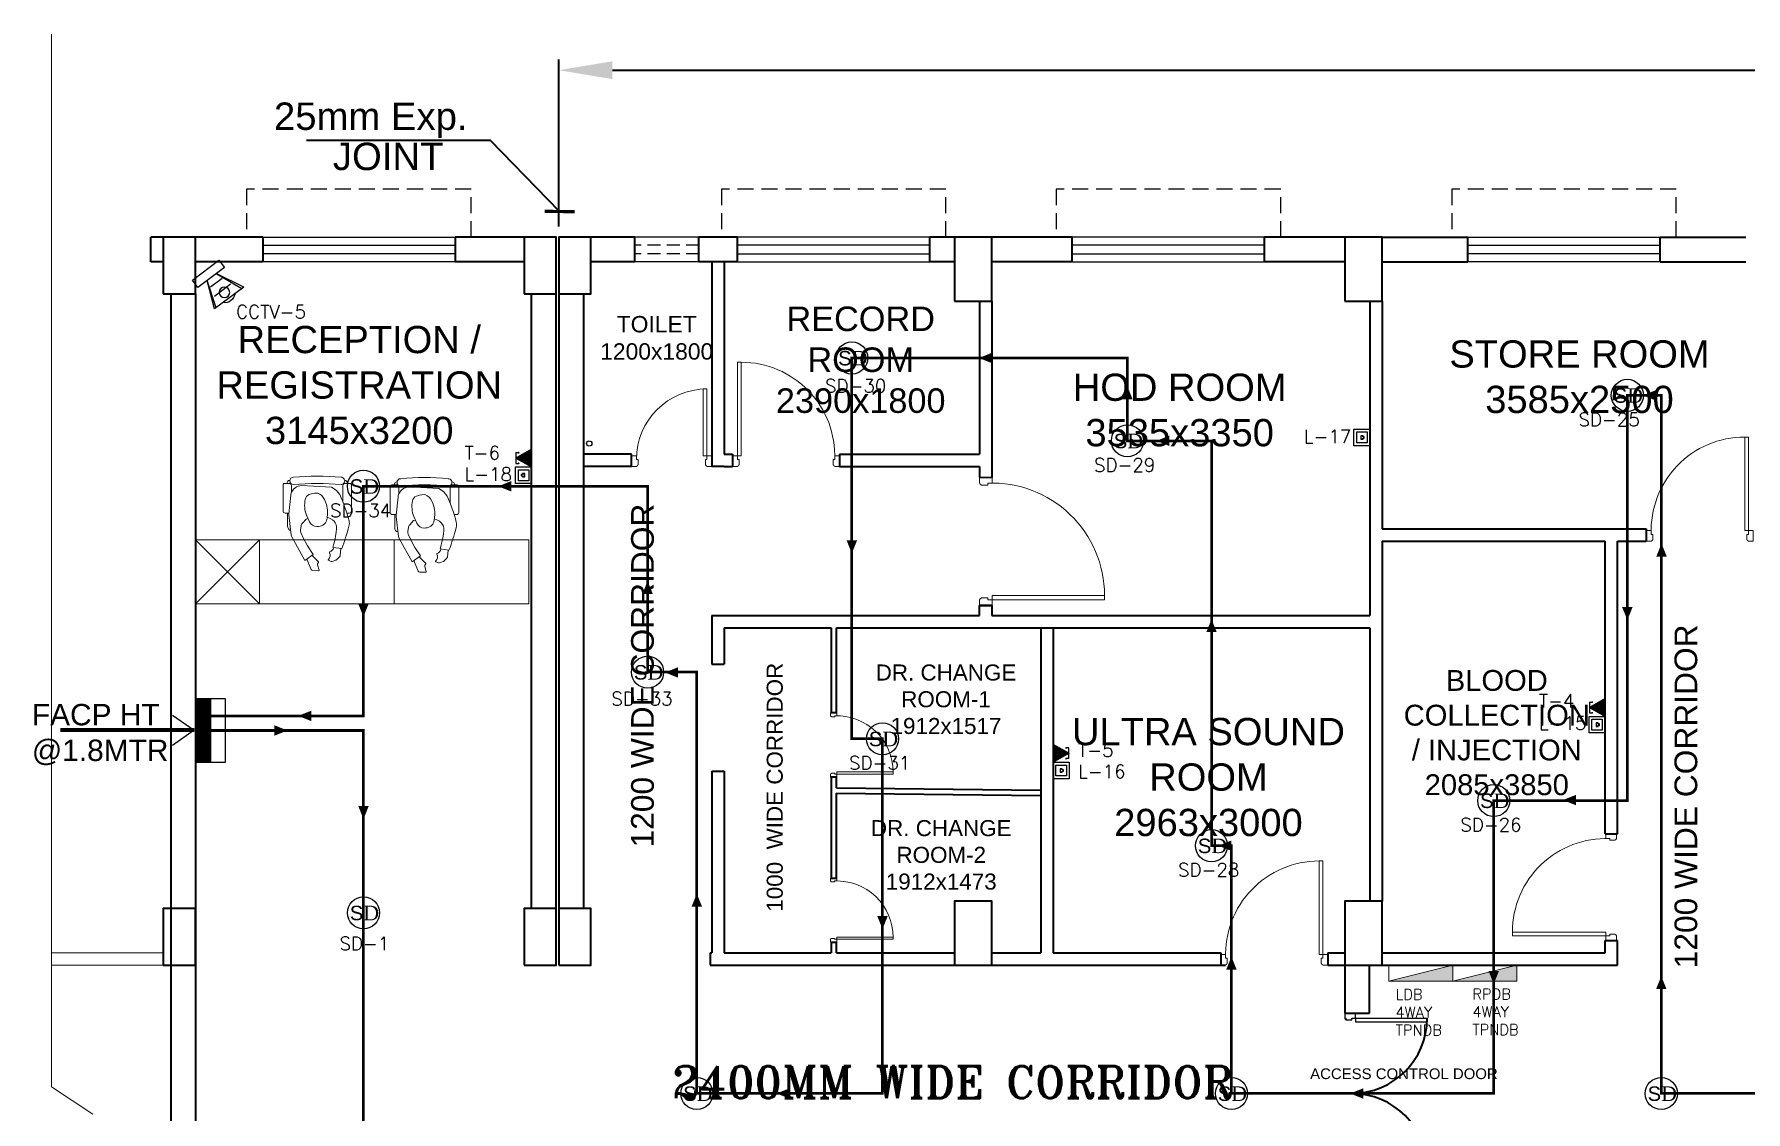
# Model space of a CAD drawing. Header units: millimetres. Extents: x 1380494 to 2061523, y -305664 to -174999.
# Drawn here: x 1803304 to 1819311, y -198244 to -188165 of the extents above; entities that cross this region are included whole.
import ezdxf
from ezdxf.enums import TextEntityAlignment as Align

# ---------------------------------------------------------------- set-up
doc = ezdxf.new("R2010")
doc.units = ezdxf.units.MM
doc.header["$LTSCALE"] = 600
doc.header["$MEASUREMENT"] = 0
doc.header["$PDMODE"] = 35
doc.linetypes.add('CONTINU', pattern=[0])
doc.linetypes.add('HIDDEN', pattern=[0.375, 0.25, -0.125])
for name, color, linetype, lineweight in [('col', 5, 'Continuous', 35), ('D.F', 251, 'Continuous', 5), ('DOOR', 144, 'Continuous', 13), ('ELE.DB', 1, 'Continuous', 20), ('FA-BELOW SMOKE DERECTOR', 1, 'Continuous', 25), ('FA-FIRE ALARM CONTROL PANEL', 3, 'Continuous', 5), ('FA-FIRE TEXT', 7, 'Continuous', 0), ('FA-SMOKE DETECTOR', 191, 'Continuous', 15), ('FA-TEXT', 7, 'Continuous', 9), ('FA-ZONE-1 CABLE', 6, 'Continuous', 15), ('funiture', 30, 'Continuous', 13), ('P-Wall', 250, 'Continuous', 35)]:
    doc.layers.add(name, color=color, linetype=linetype, lineweight=lineweight)
for name, color, linetype in [('ELE-LIGHTING TEXT', 7, 'Continuous'), ('ELE-TEL POINT', 4, 'Continuous'), ('ELE.LAN POINT', 3, 'Continuous'), ('EXP JOINT', 3, 'Continuous'), ('Lines', 7, 'Continuous'), ('LV.CC CEMARA', 66, 'Continuous'), ('MEP_HVAC_DRAIN_PIPE', 7, 'Continuous'), ('TEXT', 250, 'Continuous'), ('wall', 1, 'Continuous'), ('Window', 4, 'Continuous')]:
    doc.layers.add(name, color=color, linetype=linetype)
doc.styles.add('ARIAL', font='arial.ttf')
doc.styles.add('PDF Times New Roman', font='times.ttf')
doc.styles.add('ROMANS', font='romans.shx')
doc.styles.add('ROMANT', font='romant.shx')
doc.styles.get("Standard").update_dxf_attribs({"font": 'stylu.ttf'})
doc.styles.add('ZC-STYLE-3', font='romans.shx', dxfattribs={"width": 0.8})
doc.dimstyles.new('1-200 small', dxfattribs={"dimscale": 200, "dimtxt": 1.4, "dimasz": 1, "dimexe": 1, "dimexo": 1.5, "dimgap": 0.85, "dimtad": 1, "dimdec": 0, "dimzin": 0, "dimdsep": 46, "dimtxsty": 'ZC-STYLE-3', "dimblk1": 'ARCHTICK', "dimblk2": 'ARCHTICK', "dimsah": 1, "dimcen": 0.9, "dimdle": 0.1, "dimclrd": 7, "dimclre": 7, "dimclrt": 7, "dimadec": 0, "dimazin": 0, "dimtfac": 1, "dimtdec": 0, "dimtofl": 0, "dimtmove": 1, "dimatfit": 3, "dimldrblk": 'OPEN90', "dimfxl": 1, "dimtolj": 1, "dimtzin": 0, "dimlwd": -1, "dimlwe": -1, "dimarcsym": 0})
doc.dimstyles.new('CSB', dxfattribs={"dimscale": 150, "dimtxt": 1.5, "dimasz": 1.5, "dimexe": 1, "dimexo": 1, "dimgap": 1, "dimtad": 1, "dimdec": 0, "dimzin": 0, "dimdsep": 46, "dimtxsty": 'ROMANS', "dimblk": 'ARCHTICK', "dimcen": 1, "dimdle": 1, "dimclrd": 5, "dimclre": 5, "dimclrt": 6, "dimadec": 0, "dimazin": 0, "dimtfac": 1, "dimtdec": 0, "dimtix": 1, "dimtmove": 2, "dimatfit": 3, "dimldrblk": 'ARCHTICK', "dimfxl": 1, "dimtolj": 1, "dimtzin": 0, "dimarcsym": 0})
doc.dimstyles.get("Standard").update_dxf_attribs({"dimscale": 1.5, "dimtxt": 150, "dimasz": 150, "dimexe": 100, "dimexo": 100, "dimgap": 0.25, "dimtad": 0, "dimdec": 0, "dimzin": 0, "dimdsep": 46, "dimtxsty": 'ARIAL', "dimcen": 0.09, "dimdle": 100, "dimclrd": 7, "dimclre": 7, "dimclrt": 7, "dimadec": 0, "dimazin": 0, "dimtfac": 1, "dimtdec": 0, "dimtofl": 0, "dimtmove": 0, "dimatfit": 3, "dimfxl": 1, "dimtolj": 1, "dimtzin": 0, "dimarcsym": 0})

# ---------------------------------------------------------------- blocks, each defined once
blk = doc.blocks.new('A$C19B8274B')
at = {"layer": 'DOOR'}
blk.add_line((-45, 925), (-80, 925), dxfattribs=at)
at = {"layer": 'DOOR', "color": 8}
for p, q in [((-80, 50), (-80, 925)), ((-45, 50), (-45, 925)), ((-45, 50), (-80, 50)), ((-955, -50), (-955, -47.5)), ((-940, -35), (-942.5, -35)), ((-60, -35), (-57.5, -35)), ((-45, -50), (-45, -47.5))]:
    blk.add_line(p, q, dxfattribs=at)
for points in [[(-940, 15), (-955, 15), (-955, 50), (-1000, 50), (-1000, -50), (-955, -50)], [(-940, -35), (-940, 15)], [(-60, 15), (-45, 15), (-45, 50), (0, 50), (0, -50), (-45, -50)], [(-60, -35), (-60, 15)]]:
    blk.add_lwpolyline(points, dxfattribs=at)
for centre, radius, start, end in [((-80, 50), 875, 90, 182.2924427752461), ((-955, -35), 12.5, 270, 0), ((-45, -35), 12.5, 180, 270)]:
    blk.add_arc(centre, radius, start, end, dxfattribs=at)
blk = doc.blocks.new('W1800')
at = {"layer": 'wall', "color": 7}
for p, q in [((-1.030130079016089e-07, -57.50000000000001), (-1.030130079016089e-07, 172.500000101747)), ((1800, 172.500000101747), (1800, -57.49999999999999))]:
    blk.add_line(p, q, dxfattribs=at)
at = {"layer": 'Window'}
for p, q in [((-1.030130079016089e-07, 172.500000101747), (1800, 172.500000101747)), ((-1.030130079016089e-07, 97.50000010174698), (1800, 97.50000010174698)), ((1800, 17.50000000000001), (-1.030130084937279e-07, 17.50000000000001)), ((1800, -57.49999999999999), (-1.030130079016089e-07, -57.49999999999999))]:
    blk.add_line(p, q, dxfattribs=at)
blk = doc.blocks.new('*D170')
at = {"layer": 'D.F', "color": 5, "lineweight": -2, "transparency": 16777216}
for p, q in [((3699.99999280367, 16120.00002448415), (3699.99999280367, 17681.56000638602)), ((36974.99999284279, 16120.00002448415), (36974.99999284279, 17681.56000638602)), ((4199.99999280367, 17581.56000638602), (16182.28034996608, 17581.56000638602)), ((36474.99999284279, 17581.56000638602), (24492.71963568038, 17581.56000638602))]:
    blk.add_line(p, q, dxfattribs=at)
at = {"layer": 'D.F', "color": 5, "transparency": 16777216}
for points in [[(4199.99999280367, 17664.89333971935), (4199.99999280367, 17498.22667305269), (3699.99999280367, 17581.56000638602)], [(36474.99999284279, 17664.89333971935), (36474.99999284279, 17498.22667305269), (36974.99999284279, 17581.56000638602)]]:
    blk.add_solid(points, dxfattribs=at)
at = {"layer": 'Defpoints', "color": 0, "transparency": 16777216}
for p in [(3699.99999280367, 17581.56000638602), (3699.99999280367, 16020.00002448415), (36974.99999284279, 16020.00002448415)]:
    blk.add_point(p, dxfattribs=at)
at = {"layer": 'D.F', "color": 7, "transparency": 16777216, "insert": (20337.49999282323, 17581.56000638602), "char_height": 750, "attachment_point": 5, "style": 'ROMANT'}
blk.add_mtext('\\A1;{\\H0.6667x;INFERTILITY CENTER}', dxfattribs=at)
blk = doc.blocks.new('750')
at = {"layer": 'DOOR', "color": 8}
for p, q in [((-50, 705), (-47.5, 705)), ((-35, 690), (-35, 692.5)), ((-50, 45), (-47.5, 45)), ((-35, 60), (-35, 57.5)), ((50, 45), (50, 80)), ((50, 80), (675, 80)), ((50, 45), (675, 45)), ((675, 45), (675, 80))]:
    blk.add_line(p, q, dxfattribs=at)
for points in [[(15, 690), (15, 705), (50, 705), (50, 750), (-50, 750), (-50, 705)], [(-35, 690), (15, 690)], [(15, 60), (15, 45), (50, 45), (50, 0), (-50, 0), (-50, 45)], [(-35, 60), (15, 60)]]:
    blk.add_lwpolyline(points, dxfattribs=at)
for centre, radius, start, end in [((-35, 705), 12.5, 180, 270), ((15, 45), 660, 0, 90), ((-35, 45), 12.5, 90, 180)]:
    blk.add_arc(centre, radius, start, end, dxfattribs=at)
blk = doc.blocks.new('A$C749C31A5')
for p, q in [((287.8960715676658, 755.2633286407217), (275.2096973471344, 799.3454224222805)), ((280.3415509411134, 805.9171344523784), (329.4056556527503, 804.1798826141749)), ((335.7027879869565, 673.9500712302979), (280.6410411614925, 730.0263529738877)), ((281.1195795843378, 737.6734635159373), (282.636780703906, 738.8743224246427)), ((343.1082143625244, 794.7134581597056), (380.195820664987, 706.2716853262391)), ((157.6082152808085, 607.3995019164868), (82.35112940566614, 617.4245631101076)), ((88.45674593094736, 616.7374245293904), (95.71120159421116, 676.6718596911523)), ((99.49536176212132, 684.496997371316), (126.296524208039, 711.5666763088666)), ((131.5347080016509, 714.8369102752768), (163.4120130254887, 725.6069707181305)), ((142.1928226277232, 547.8436395870522), (151.8441514903679, 585.2805882778484)), ((151.8441514903679, 585.2805882778484), (157.6082152808085, 607.3995019164868)), ((172.8378659719601, 725.291725813644), (194.5323358159512, 716.3059823540971)), ((396.3252029442228, 717.7622540406883), (325.3777934238315, 666.0808598492295)), ((325.3777934238315, 666.0808598492295), (373.18766335072, 594.4851427518297)), ((373.18766335072, 594.4851427518297), (408.7346529066563, 524.8160271875095)), ((506.4633943773806, 517.7615470043384), (396.3252029442228, 717.7622540406883)), ((126.4560186057352, 447.6783787093591), (126.7800103649497, 449.7405966178048)), ((126.7800103649497, 449.7405966178048), (129.9849058534019, 478.1378816247452)), ((129.9849058534019, 478.1378816247452), (135.7647104519419, 514.9265227383003)), ((135.7647104519419, 514.9265227383003), (142.1928226277232, 547.8436395870522)), ((408.7346529066563, 524.8160271875095), (428.6079417653382, 481.0821238530334)), ((432.2044538496993, 456.5528304029722), (427.9385896683671, 425.2284362069331)), ((531.3882677699439, 330.4094051795546), (511.7157690804452, 501.3074746136554)), ((-0.0002690008841454983, 297.0495658176951), (-0.0002690008841454983, 74.79937571962364)), ((17.88338890206069, 314.9332237206399), (38.90110755432397, 314.9332237206399)), ((161.9784116521478, 371.2518429630436), (147.7706085494719, 384.7930172898341)), ((179.4094314426184, 362.2305004782975), (161.9784116521478, 371.2518429630436)), ((206.2505590096116, 350.1767502885778), (179.4094314426184, 362.2305004782975)), ((207.3625895394944, 358.9880864447914), (202.2310925181955, 318.3279210668989)), ((211.864100182429, 379.6423229225911), (207.3625895394944, 358.9880864447914)), ((220.8854426671751, 397.0733427128289), (211.864100182429, 379.6423229225911)), ((382.5304734492674, 332.5996754639782), (356.4654685612768, 388.0888846416492)), ((384.4588621202856, 366.124382189475), (369.5661822506227, 361.2617605121341)), ((416.5387284355238, 400.9880924595054), (384.4588621202856, 366.124382189475)), ((515.290882426314, 163.5776234888472), (531.4471442564391, 320.7241346477531)), ((530.8517796345986, 314.9332237206399), (563.3349549458362, 314.9332237206399)), ((543.7631629365496, 424.6495455496479), (543.7631629365496, 314.9332237206399)), ((581.218612848781, 297.0495658176951), (581.218612848781, 74.79937571962364)), ((71.53436261089519, 221.4489593866747), (71.53436261089519, 80.37472117971629)), ((98.40791340358555, 157.4497161104809), (128.7684423415922, 118.752794663189)), ((286.5189228029922, 145.3782896124758), (314.2679002326913, 146.0449183888268)), ((314.2679002326913, 146.0449183888268), (333.6255215560086, 149.2864562750328)), ((333.6255215560086, 149.2864562750328), (360.0778838312253, 157.6961335805245)), ((514.0192805011757, 153.5019000987522), (515.290882426314, 163.5776234888472)), ((12.20606074202806, 62.59304597601295), (53.7526874076575, 62.59304597601295)), ((35.76704680500552, 62.59304597601295), (35.76704680500552, 56.04629850154743)), ((54.11853608954698, 37.69480921677314), (57.16262462735176, 37.69480921677314)), ((128.7684423415922, 118.752794663189), (168.7986213411205, 93.61536874156445)), ((168.7986213411205, 93.61536874156445), (422.9453500909731, 79.79327552486211)), ((509.6839812365361, 140.647869778797), (509.6839812365361, 80.37472117971629)), ((524.0557192205451, 37.69480921677314), (527.0998077583499, 37.69480921677314)), ((527.4656564402394, 62.59304597601295), (569.0122831058688, 62.59304597601295)), ((545.4512970428914, 62.59304597601295), (545.4512970428914, 56.04629850154743))]:
    blk.add_line(p, q)
for centre, major_axis, ratio, start_param, end_param in [((280.159297526814, 800.7698665615171), (-3.641948863363954, 3.641948863363954), 0.9999999999974476, -0.8207911740199189, 1.06561558308182), ((284.3160828095861, 733.6349055829924), (3.641948863494349, 3.641948863494349), 0.9999999999743614, 1.454932304932276, 3.132464304321107), ((273.0472710276954, 750.9899962234776), (-10.92584659020916, 10.92584659020916), 0.9999999999972708, 3.025728631694657, 4.207208236657872), ((328.8588954093866, 788.7380789415911), (10.92584659021491, 10.92584659021491), 0.999999999994753, 5.894858135882044, 7.033190459931737), ((1922.213742226828, -81.56518819811754), (-1391.70419027931, 1391.70419027931), 0.9999999999995485, 0.4223262155083991, 0.5245935870777458), ((109.0267589171417, 675.0601464919746), (9.484241832119142, 9.48424183211914), 0.9999999999528294, 1.575780735066066, 2.23574059164234), ((135.8279213625938, 702.1298254292924), (-9.484241831675035, 9.484241831675037), 0.9999999999122977, -0.4595793206958765, 0.004984408271841989), ((208.2046700180508, 587.23583730869), (-44.66640880201304, 44.66640880201304), 0.9999999999936963, -0.3896221029457509, 0.440730029244591), ((167.7052263868973, 712.8998858721461), (9.484241831884484, 9.48424183188448), 0.9999999999960528, 0.3927148265330207, 1.111217006135455), ((223.5908602899872, 674.7344561784994), (31.10648794035641, 31.10648794035641), 0.999999999998941, 1.473298528766702, 2.900346572761957), ((182.128281113226, 649.6459582739044), (3.161413943990289, 3.161413943990289), 0.9999999999919085, 4.322766877458523, 6.04193922631651), ((192.821455954574, 712.175369040342), (-3.161413943913409, 3.161413943913409), 0.9999999999915962, 3.044094855552449, 5.105103806935904), ((197.1238182168454, 436.5758736752905), (50.58262310276484, 50.58262310276484), 0.9999999999964657, 2.200359914277195, 3.165611577468472), ((387.9042165260762, 462.5857897133101), (-31.61413943962966, 31.61413943962966), 0.9999999999998906, 3.791640000768504, 4.353509187217867), ((467.2999303648248, 496.1946577641647), (31.61413943904393, 31.61413943904393), 0.9999999999679604, 5.612395169954191, 6.001159191485447), ((499.7642704052851, 424.6495455496479), (31.11191527379775, 31.11191527379775), 0.9999999999974045, 5.49778714378084, 6.694930219707901), ((17.88338890206069, 297.0495658176951), (12.64565577559603, 12.64565577559603), 0.9999999999948044, 0.785398163400046, 2.356194490189747), ((106.9990640068427, 402.8851873078384), (-63.22827887897805, 63.22827887897805), 0.9999999999922972, 0.5245935870814087, 1.034846285032907), ((1343.367008309346, 717.8550439220853), (-365.0085445925181, 1315.578215779974), 0.9999999999909283, 1.549600955833844, 1.723122804878637), ((443.7298686951399, 312.3616406167857), (235.7611331704966, 54.39468944281252), 0.9999999999800567, 2.890445684520206, 3.399922006628691), ((277.0631286697462, 355.6620946689509), (-49.34989295414664, 49.34989295414664), 0.9999999999751112, -0.2689542873388553, 0.1501734423622749), ((291.0567616699263, 333.9454544929322), (67.59694086152435, 67.59694086152435), 0.9999999999974537, 0.7645531225170464, 1.316959407787105), ((292.9745422308333, 360.1583210709505), (-49.04698822417048, 49.04698822417048), 0.9999999999976945, 4.341425852198449, 5.496708926188776), ((147.6811835751869, 247.0703771382105), (-176.733485546101, 176.733485546101), 0.9999999999988728, 3.733549878635505, 4.276248965251686), ((383.6383523447439, 431.2613955175038), (-31.61413943911073, 31.61413943911073), 0.9999999999582736, 3.183153637524948, 3.791640000788554), ((486.9724290543236, 325.2965883302968), (-31.61413944570021, 31.61413944570021), 0.9999999999833574, 3.824540584572653, 4.041598843181943), ((563.3349549458362, 297.0495658176951), (12.64565577573687, 12.64565577573687), 0.9999999999956277, 5.497787143779952, 7.06858347057922), ((317.9552580807358, 235.25907652569), (67.33052439936382, 67.33052439936382), 0.9999999999983373, 2.74068967736386, 3.590533477575316), ((336.4060617322102, 210.2735362995882), (-40.77216230586772, 40.77216230586772), 0.9999999999894801, 2.77923805618039, 3.73061308474864), ((418.3282309453934, 178.6176708836574), (-69.95562488912677, 69.95562488912677), 0.9999999999992516, 2.402880979969065, 3.670313084939151), ((12.20606074202806, 74.79937571962364), (8.631178534993275, 8.631178534993275), 0.9999999999825855, 2.356194490183638, 3.926990816995949), ((54.11853608954698, 56.04629850154743), (-12.97646251797886, 12.97646251797886), 0.9999999999968345, 0.785398163399031, 2.356194490190762), ((53.7526874076575, 80.37472117971629), (-12.57354311739802, 12.57354311739802), 0.9999999999889968, 2.356194490186843, 3.926990816992743), ((88.40866617392749, 41.25279062101617), (-22.23706752253149, 22.23706752253149), 0.999999999999804, -0.7853981633975462, 2.356194490192247), ((290.6091719237156, 2090.115696351975), (-38.31332307136136, 2027.160621919783), 0.9999999999972979, 3.022800990541495, 3.222588829028314), ((290.6091719237156, 2089.898751466069), (-2089.225130077808, 53.04837640005144), 0.9999999999980423, 1.499279347679815, 1.69308522084392), ((492.8096776739694, 41.25279062101617), (-22.23706752253149, 22.23706752253149), 0.999999999999804, 2.356194490192247, 5.497787143782039), ((527.4656564402394, 80.37472117971629), (-12.57354311755177, 12.57354311755177), 0.9999999999877722, 0.785398163403562, 2.356194490186231), ((527.0998077583499, 56.04629850154743), (12.97646251797886, 12.97646251797886), 0.9999999999968345, 3.926990816988824, 5.497787143780555), ((569.0122831058688, 74.79937571962364), (-8.631178534993275, 8.631178534993275), 0.9999999999825855, 2.356194490183638, 3.926990816995948)]:
    blk.add_ellipse(centre, major_axis=major_axis, ratio=ratio, start_param=start_param, end_param=end_param)
blk = doc.blocks.new('Voice')
at = {"layer": 'ELE.LAN POINT', "color": 3}
for points in [[(-0.0001435091835446656, -31.83524279187447), (127.8731920092255, -31.83524279191364), (127.8731920092255, 91.99998739433515), (-0.0001435091835446656, 91.99998739437433)], [(21.85946668858487, -9.975632593831826), (106.0135818114571, -9.975632593831826), (106.0135818114571, 70.14037719625334), (21.85946668858487, 70.14037719629252)], [(77.26763112169853, 21.4423185055611), (69.73059573140364, 21.4423185055611), (69.73059573140364, 11.69924630392988), (58.14245276861877, 11.69924630392988), (58.14245276861877, 21.4423185055611), (50.60541737832387, 21.4423185055611), (50.60541737832387, 38.72242609717381), (77.26763112169853, 38.72242609717381)], [(75.92159601097843, 22.78835361628119), (68.38456062068354, 22.78835361628119), (68.38456062068354, 13.04528141464998), (59.48848787933886, 13.04528141464998), (59.48848787933886, 22.78835361628119), (51.95145248904397, 22.78835361628119), (51.95145248904397, 37.37639098645371), (75.92159601097843, 37.37639098645371)]]:
    blk.add_lwpolyline(points, close=True, dxfattribs=at)
blk = doc.blocks.new('tel')
at = {"layer": 'ELE-TEL POINT', "ltscale": 30}
h = blk.add_hatch(dxfattribs=at)
h.set_pattern_fill('ANSI31', color=4, scale=19.02538721664727, angle=1.842772815317326e-14, style=0)
h.set_pattern_definition([(45.00000000000005, (-98.62586017362776, 0.1843474022112787), (-42.71321250200187, 42.71321250200188), [])])
h.paths.add_polyline_path([(-98.62586017362776, 0.1843474022112787), (839.5717295827928, 1653.867201885411), (1777.769319346301, -3.322933307241316)])
at = {"layer": 'ELE-TEL POINT', "color": 4, "ltscale": 30}
for p, q in [((-98.62586017362776, 0.1843474022112787), (839.5717295827928, 1653.867201885411)), ((1777.769319346301, -3.322933307241316), (-98.62586017362776, 0.1843474022112787)), ((839.5717295827928, 1653.867201885411), (1777.769319346301, -3.322933307241316))]:
    blk.add_line(p, q, dxfattribs=at)
at = {"layer": 'ELE-TEL POINT', "color": 4, "ltscale": 12}
for p, q in [((275.5649257548229, 1648.43990473828), (275.0968232608537, 1398.005072778664)), ((1403.554303520788, 1646.331513375854), (1403.086201033906, 1395.896681418231))]:
    blk.add_line(p, q, dxfattribs=at)
at = {"layer": 'ELE-TEL POINT', "color": 4, "linetype": 'Continuous', "ltscale": 12}
blk.add_line((275.5649257548229, 1648.43990473828), (1403.554303520788, 1646.331513375854), dxfattribs=at)
at = {"layer": 'ELE-TEL POINT', "color": 4, "ltscale": 30, "const_width": 95.12693608323836}
for points in [[(227.467425296497, 1362.73256123067, 1), (322.5943613797333, 1362.73256123067, 1)], [(1355.45680306955, 1360.624169870459, 1), (1450.583739152786, 1360.624169870459, 1)]]:
    blk.add_lwpolyline(points, format="xyb", close=True, dxfattribs=at)
blk = doc.blocks.new('SMOKE DETECTOR')
at = {"layer": 'FA-BELOW SMOKE DERECTOR', "color": 7}
blk.add_circle((931028.7306233168, -118293.8702529273), 166.0108993562608, dxfattribs=at)
at = {"layer": 'FA-BELOW SMOKE DERECTOR', "insert": (930887.0836242564, -118372.9609814075), "char_height": 150, "attachment_point": 7, "style": 'PDF Times New Roman'}
blk.add_mtext('{\\fArial|b0|i0|c0|p34;S}D', dxfattribs=at)
blk = doc.blocks.new('CC CEMARA')
at = {"layer": 'LV.CC CEMARA', "linetype": 'ByBlock'}
for p, q in [((94.46251504224256, -242.415089957909), (18.62957814503989, -67.0943982420522)), ((18.62957814503989, -67.0943982420522), (104.1973726005508, -230.624335005873)), ((46.74365773457794, -104.4754584725752), (105.3126218521993, -34.88648946363901)), ((239.6186408663575, -66.60354884771823), (64.72645494681865, -12.17058189840191)), ((232.1129528157517, -75.69435762808644), (64.72645494681865, -12.17058189840191)), ((81.33825720324921, -159.1077273346436), (162.7612330057004, -62.36466511712842)), ((94.46251504224256, -242.415089957909), (239.6186408663575, -66.60354884771823))]:
    blk.add_line(p, q, dxfattribs=at)
blk.add_lwpolyline([(110.8233317484119, 42.75323444445166), (66.39680633619582, 79.74389545066424), (-66.39680633619582, -79.74389545066424), (-21.97028092529081, -116.7345564567349)], close=True, dxfattribs=at)
blk.add_circle((133.4886650341855, -123.4844854021767), 32.92914628875568, dxfattribs=at)
blk.add_arc((131.560165151925, -123.5689404851928), 66.6510920677135, 275.3702308638028, 5.541237239688783, dxfattribs=at)
blk = doc.blocks.new('FREAWFRED')
at = {"layer": 'ELE.DB'}
h = blk.add_hatch(color=1, dxfattribs=at)
h.dxf.hatch_style = 1
h.paths.add_polyline_path([(149.8823529412039, 0), (149.8823529412039, 600), (0, 600)])
blk.add_line((0, 600), (149.8823529412039, 0), dxfattribs=at)
blk.add_lwpolyline([(0, 0), (0, 600), (149.8823529412039, 600), (149.8823529412039, 0)], close=True, dxfattribs=at)
blk = doc.blocks.new('G$C62BE363C')
at = {"layer": 'FA-FIRE ALARM CONTROL PANEL', "linetype": 'ByBlock', "lineweight": 25, "ltscale": 60}
h = blk.add_hatch(dxfattribs=at)
h.set_pattern_fill('ANSI31', color=256, scale=0.03809201918883558, angle=180)
h.set_pattern_definition([(225, (6168.979652525498, -2559.11850244997), (0.003366890634689215, -0.003366890634689218), [])])
h.paths.add_polyline_path([(0.1642619356673716, -0.00040546881419172), (-0.8691290543255963, 1.596564171638711e-16), (-0.8691290543255963, -0.2406746106345251), (0.1642619356673716, -0.2406746106345253)])
blk.add_lwpolyline([(0.1642619356673715, -0.4813492212690507), (-0.8691290543255964, -0.4813492212690507), (-0.8691290543255964, 1.596564171638711e-16), (0.1642619356673716, -1.596564171638711e-16)], close=True, dxfattribs=at)
at = {"layer": 'FA-FIRE ALARM CONTROL PANEL', "linetype": 'ByBlock', "lineweight": 25, "ltscale": 60, "const_width": 0.03809201918883558}
blk.add_lwpolyline([(0.1642619356673716, -0.2406746106345254), (-0.8691290543255963, -0.2406746106345254)], dxfattribs=at)
blk = doc.blocks.new('_ArchTick')
at = {"color": 0, "linetype": 'ByBlock', "const_width": 0.15}
blk.add_lwpolyline([(-0.5, -0.5), (0.5, 0.5)], dxfattribs=at)
blk = doc.blocks.new('rwgha')
at = {"color": 8, "lineweight": 25}
for p, q in [((11149.99999277946, 8760.00002417076), (11049.99999280367, 8760.00002417076)), ((11049.99999280367, 8760.00002417076), (11049.99999280367, 8715.000024181936)), ((11049.99999280367, 8715.000024181936), (11052.49999280367, 8715.000024181936)), ((11064.99999279995, 8700.000024185661), (11064.99999279995, 8702.500024183799)), ((11064.99999279995, 8700.000024185661), (11114.99999278877, 8700.000024185661)), ((11114.99999278877, 8700.000024185661), (11114.99999278877, 8715.000024181936)), ((11114.99999278877, 8715.000024181936), (11149.99999277946, 8715.000024181936)), ((11149.99999277946, 8715.000024181936), (11149.99999277946, 8760.00002417076)), ((11149.99999277946, 8715.000024181936), (11819.99999262486, 8715.000024181936)), ((11149.99999277946, 8715.000024181936), (11149.99999277946, 8680.000024189387)), ((11149.99999277946, 8680.000024189387), (11819.99999262486, 8680.000024189387))]:
    blk.add_line(p, q, dxfattribs=at)
at = {"color": 8}
for centre, radius, start, end in [((11064.99999279995, 8715.000024181936), 12.49999999708962, 180, 270), ((11114.99999278877, 8715.000024181936), 704.9999998358544, 270, 0), ((11114.99999278877, 7305.000024509762), 704.9999998358544, 0, 90)]:
    blk.add_arc(centre, radius, start, end, dxfattribs=at)
at = {"layer": 'col'}
for points in [[(-7.220543920993805e-06, 15490.00002452094), (299.9999927794561, 15490.00002452094), (299.9999927794561, 16020.00002452094), (-7.220543920993805e-06, 16020.00002452094)], [(3374.99999280367, 15490.00002452094), (3674.99999280367, 15490.00002452094), (3674.99999280367, 16020.00002452094), (3374.99999280367, 16020.00002452094)], [(3699.99999280367, 15490.00002452094), (3999.99999280367, 15490.00002452094), (3999.99999280367, 16020.00002452094), (3699.99999280367, 16020.00002452094)], [(7399.99999280367, 15420.00002452094), (7749.99999280367, 15420.00002452094), (7749.99999280367, 16020.00002452094), (7399.99999280367, 16020.00002452094)], [(11049.99999280367, 15420.00002452094), (11399.99999280367, 15420.00002452094), (11399.99999280367, 16020.00002452094), (11049.99999280367, 16020.00002452094)], [(7399.999992799014, 9210.000024520938), (7749.999992799014, 9210.000024520938), (7749.999992799014, 9810.000024520938), (7399.999992799014, 9810.000024520938)], [(11049.99999280367, 9210.000024520938), (11399.99999280367, 9210.000024520938), (11399.99999280367, 9810.000024520938), (11049.99999280367, 9810.000024520938)], [(-7.220543920993805e-06, 9210.000024520938), (299.9999927794561, 9210.000024520938), (299.9999927794561, 9740.000024520938), (-7.220543920993805e-06, 9740.000024520938)], [(3374.99999280367, 9210.000024520938), (3674.99999280367, 9210.000024520938), (3674.99999280367, 9740.000024520938), (3374.99999280367, 9740.000024520938)], [(3699.99999280367, 9210.000024520938), (3999.99999280367, 9210.000024520938), (3999.99999280367, 9740.000024520938), (3699.99999280367, 9740.000024520938)]]:
    blk.add_lwpolyline(points, close=True, dxfattribs=at)
at = {"layer": 'D.F', "linetype": 'Continuous'}
for p, q in [((-1043.786258605542, 17917.9078831572), (-1043.786258605542, 8073.168854421005)), ((-1043.786258605542, 9325.000024352834), (-7.267110049724579e-06, 9325.000024352834)), ((-1043.786258605542, 9210.00002435263), (-7.266178727149963e-06, 9210.000024352834)), ((-1043.786258605542, 8073.168854421005), (-658.484118017368, 7817.762960192165))]:
    blk.add_line(p, q, dxfattribs=at)
at = {"layer": 'funiture'}
for p, q in [((899.9999927803874, 12590.00002468814), (299.9999927803874, 13190.00002468814)), ((899.9999927803874, 13190.00002468814), (299.9999927803874, 12590.00002468814))]:
    blk.add_line(p, q, dxfattribs=at)
for points in [[(299.9999927803874, 12590.00002468814), (299.9999927803874, 13190.00002468814), (899.9999927803874, 13190.00002468814), (899.9999927803874, 12590.00002468814)], [(299.9999927803874, 13190.00002468814), (899.9999927803874, 13190.00002468814), (899.9999927803874, 12590.00002468814), (299.9999927803874, 12590.00002468814)], [(2159.999992799014, 13190.00002468814), (3419.99999281764, 13190.00002468814), (3419.99999281764, 12590.00002468814), (2159.999992799014, 12590.00002468814)]]:
    blk.add_lwpolyline(points, close=True, dxfattribs=at)
blk.add_lwpolyline([(899.9999927803874, 12590.00002468814), (3419.99999281764, 12590.00002468814), (3419.99999281764, 13190.00002468814), (899.9999927803874, 13190.00002468814), (899.9999927803874, 12590.00002468814)], dxfattribs=at)
at = {"layer": 'Lines', "linetype": 'HIDDEN'}
for points in [[(2879.160830543377, 16020.0000245214), (2879.160830543377, 16470.0000245214), (779.1608304912224, 16470.0000245214), (779.1608304912224, 16020.0000245214)], [(7320.326311816461, 16020.00002409765), (7320.326311816461, 16470.00002409765), (5220.326311764307, 16470.00002409765), (5220.326311764307, 16020.00002409765)], [(10450.3263118295, 16020.00002409765), (10450.3263118295, 16470.00002409765), (8350.326311777346, 16470.00002409765), (8350.326311777346, 16020.00002409765)], [(14149.67367381696, 16020.00002409765), (14149.67367381696, 16470.00002409765), (12049.6736737648, 16470.00002409765), (12049.6736737648, 16020.00002409765)]]:
    blk.add_lwpolyline(points, dxfattribs=at)
at = {"layer": 'MEP_HVAC_DRAIN_PIPE', "linetype": 'ByBlock'}
blk.add_circle((3983.808786622249, 14090.00002403281), 25, dxfattribs=at)
at = {"layer": 'P-Wall', "color": 8, "linetype": 'Continuous'}
for p, q in [((-7.265247404575348e-06, 16020.00002435283), (-115.000007272698, 16020.00002435283)), ((-115.000007272698, 15790.00002435283), (-115.000007272698, 16020.00002435283)), ((-7.219612598419189e-06, 16020.00002435283), (-115.0000072270632, 16020.00002435283)), ((930.4999927598983, 16020.0000245214), (299.9999928018078, 16020.00002452094)), ((930.4999927598983, 16020.0000245214), (930.4999927598983, 15790.0000245214)), ((3374.99999280367, 16020.00002452047), (2730.499992759898, 16020.0000245214)), ((2730.499992759898, 16020.0000245214), (2730.499992759898, 15790.0000245214)), ((-7.265247404575348e-06, 15790.00002435283), (-115.000007272698, 15790.00002435283)), ((930.4999927598983, 15790.0000245214), (299.9999928018078, 15790.00002452094)), ((3374.99999280367, 15790.00002452094), (2730.499992759898, 15790.0000245214)), ((5129.999992788769, 15790.00002409765), (5129.999992788769, 13875.02257593145)), ((5244.999992788769, 15790.00002409765), (5244.999992788769, 13990.02257593145)), ((69.9999927803874, 15490.00002452094), (69.9999927803874, 6810.000024520938)), ((299.9999927803874, 15490.00002452094), (299.9999928018078, 6810.000024484616)), ((3444.99999280367, 9740.000024520938), (3444.99999280367, 15490.00002452094)), ((3674.99999280367, 9740.000024520938), (3674.99999280367, 15490.00002452094)), ((3699.999992788769, 15490.00002403525), (3699.999992788769, 9740.000024034787)), ((3699.99999278225, 15420.00002415912), (3699.99999278225, 9810.000024159119)), ((3929.999992788769, 15490.00002403525), (3929.999992788769, 9740.000024034787)), ((3929.99999278225, 15420.00002415912), (3929.99999278225, 9810.000024159119)), ((5324.99999279622, 13990.02257593159), (5324.99999279622, 13875.02257593206)), ((6324.99999279622, 13990.02257593159), (6324.99999279622, 13875.02257593206)), ((5244.999992783181, 13875.02257593145), (5129.999992812052, 13875.02257593145)), ((11399.99999280297, 13290.00002409765), (13869.99999279086, 13290.00002409745)), ((13869.99999279086, 13290.00002409736), (13869.99999279086, 13175.00002409783)), ((11399.99999280297, 13175.00002409765), (13484.9999928039, 13175.00002409748)), ((13484.99999280367, 10440.00002412373), (13484.9999928039, 13175.00002409748)), ((13599.99999280367, 10440.00002412373), (13599.9999928039, 13175.00002409748)), ((13599.9999928039, 13175.00002409748), (13869.99999279086, 13175.00002409745)), ((7749.999992805999, 12573.14581245627), (7634.999992804136, 12573.14581245581)), ((5129.999992788769, 12480.0000241237), (7634.999992804136, 12480.00002412408)), ((5129.999992788769, 12480.0000241237), (5129.999992788769, 12025.00002412373)), ((5244.999992788769, 12365.00002412373), (6244.99999278877, 12365.00002412381)), ((5244.999992788769, 12365.00002412373), (5244.999992788769, 12025.00002412373)), ((6294.999992788769, 12365.00002412381), (11169.99999280018, 12365.00002412419)), ((7749.999992804136, 12480.00002412411), (11169.99999280018, 12480.00002412419)), ((8207.499992794474, 12365.00002412396), (8207.232744470006, 9325.000024123729)), ((8322.232744469988, 12365.00002412396), (8322.232744470006, 9325.000024123729)), ((11169.99999280018, 12480.00002412419), (11284.99999280181, 12480.00002412405)), ((11169.99999280018, 12365.00002412419), (11284.99999280181, 12365.00002412405)), ((5129.999992788768, 12025.00002412373), (5244.999992788768, 12025.00002412373)), ((5129.999992788769, 11025.00002412373), (5244.999992788769, 11025.00002412373)), ((5129.999992788769, 11025.00002412373), (5129.999992788769, 9325.000024123729)), ((5244.999992788769, 11025.00002412373), (5244.999992788769, 9325.000024123729)), ((13484.99999280926, 10440.00002412373), (13599.99999277946, 10440.00002412373)), ((5114.999992783181, 9325.000024123729), (5129.999992788769, 9325.000024123729)), ((5114.999992783181, 9325.000024123263), (5114.999992783181, 9210.000024123729)), ((5244.999992788769, 9325.000024123729), (6244.999992788769, 9325.000024123729)), ((6294.999992788769, 9325.000024123729), (7399.999992781319, 9325.000024123729)), ((7749.999992799014, 9325.000024123729), (8207.232744470006, 9325.000024123729)), ((8322.232744470006, 9325.000024123729), (9889.99999280367, 9325.000024123729)), ((9889.99999280367, 9325.000024123263), (9889.99999280367, 9210.000024123729)), ((10889.99999280367, 9325.000024123729), (10889.99999280367, 9210.000024123729)), ((10889.99999280367, 9325.000024123729), (11049.99999280367, 9325.000024123729)), ((13484.99999280181, 9440.000024123729), (13599.99999280274, 9440.000024123263)), ((13484.99999280367, 9325.000024123263), (13484.99999280367, 9440.000024123729)), ((13599.99999280367, 9210.000024123146), (13599.99999280367, 9440.000024123263)), ((5114.999992783181, 9210.000024123263), (7399.999992783181, 9210.000024123729)), ((7749.999992799014, 9210.000024123729), (9934.99999280367, 9210.000024123729)), ((10889.99999280367, 9210.000024123729), (11049.99999280367, 9210.000024123729))]:
    blk.add_line(p, q, dxfattribs=at)
at = {"layer": 'P-Wall', "color": 8}
for p, q in [((4409.999992788769, 16020.00002403525), (3999.999992790632, 16020.00002409765)), ((4409.999992788769, 15790.00002403525), (4409.999992788769, 16020.00002403525)), ((5009.999992788769, 15790.00002403525), (5009.999992788769, 16020.00002403525)), ((5370.326311816461, 16020.00002409765), (5009.999992788769, 16020.00002409765)), ((5370.326311816461, 15790.00002409765), (5370.326311816461, 16020.00002409765)), ((7170.326311816461, 15790.00002409765), (7170.326311816461, 16020.00002409765)), ((7399.999992786907, 16020.00002409765), (7170.326311816461, 16020.00002409765)), ((8500.3263118295, 16020.00002409765), (7749.99999280367, 16020.00002409765)), ((8500.3263118295, 15790.00002409765), (8500.3263118295, 16020.00002409765)), ((10300.3263118295, 15790.00002409765), (10300.3263118295, 16020.00002409765)), ((11049.99999280367, 16020.00002409765), (10300.3263118295, 16020.00002409765)), ((11399.99999279436, 16020.00002409765), (12199.6736737648, 16020.00002409765)), ((12199.6736737648, 15790.00002409765), (12199.6736737648, 16020.00002409765)), ((13999.6736737648, 16020.00002409765), (14799.99999278877, 16020.00002409765)), ((13999.6736737648, 15790.00002409765), (13999.6736737648, 16020.00002409765)), ((4409.999992788769, 15790.00002403525), (3999.999992790632, 15790.00002409765)), ((5370.326311816461, 15790.00002409765), (5009.999992788769, 15790.00002403525)), ((7399.999992786907, 15790.00002409765), (7170.326311816461, 15790.00002409765)), ((8500.3263118295, 15790.00002409765), (7749.99999280367, 15790.00002409765)), ((11049.99999280367, 15790.00002409765), (10300.3263118295, 15790.00002409765)), ((11399.99999279436, 15790.00002409765), (12199.6736737648, 15790.00002409765)), ((13999.6736737648, 15790.00002409765), (14799.99999278877, 15790.00002409765)), ((7634.99999280367, 15420.00002452091), (7634.999992803903, 13990.02257593174)), ((7749.99999280367, 15420.00002452094), (7749.999992803903, 13771.26904897961)), ((11284.99999280181, 15420.00002452094), (11284.99999280181, 12480.00002412405)), ((11399.99999280367, 15420.00002452094), (11399.99999280297, 13290.00002409765)), ((4379.999992788769, 13990.00002403432), (3929.999992769212, 13990.00002403292)), ((4379.999992788769, 13875.00002403618), (4379.999992788769, 13990.00002403618)), ((5244.999992788769, 13990.02257593145), (5324.99999279622, 13990.02257593145)), ((6324.99999279622, 13990.02257593159), (7634.999992803903, 13990.02257593174)), ((4379.999992788769, 13875.00002403432), (3929.999992769212, 13875.00002403292)), ((5244.999992788769, 13875.02257593145), (5324.99999279622, 13875.02257593145)), ((6324.99999279622, 13875.02257593159), (7634.999992803903, 13875.02257593174)), ((11399.99999280297, 13175.00002409765), (11399.99999280181, 9810.000024520938)), ((11284.99999280181, 12365.00002412405), (11284.99999280181, 9810.000024520938)), ((11399.99999279622, 9325.000024123263), (13484.99999280367, 9325.000024123263)), ((11399.99999279622, 9210.000024125591), (13599.99999280367, 9210.000024123146))]:
    blk.add_line(p, q, dxfattribs=at)
at = {"layer": 'P-Wall'}
for p, q in [((7634.999992803903, 13875.02257593174), (7634.999992803903, 13775.02257593174)), ((7634.999992803903, 13775.02257593174), (7749.999992798548, 13771.26904897978)), ((7634.999992804136, 12480.00002412408), (7634.999992804136, 12573.14581245581)), ((7634.999992804136, 12573.14581245581), (7749.999992805999, 12573.14581245627)), ((7749.999992805999, 12573.14581245627), (7749.999992805999, 12480.00002412411)), ((6244.999992788769, 12365.00002412373), (6244.999992788769, 11569.99843727272)), ((6294.999992788768, 11569.99843727272), (6294.999992788768, 12365.00002412373)), ((6295.281666416345, 11569.99843727272), (6244.999992788769, 11569.99843727272)), ((6295.281666416345, 10969.99843727272), (6244.999992788769, 10969.99843727272)), ((6244.999992788769, 10969.99843727272), (6244.999992788769, 10025.00002412373)), ((6294.999992788768, 10869.98106506035), (6294.999992788768, 10969.99843727272)), ((6294.718319161194, 10820.00161097474), (8206.951070842431, 10798.45522190099)), ((6294.999992788767, 10869.98106506035), (8207.51441809758, 10848.45204819897)), ((6294.999992788769, 10025.00002412373), (6294.999992788769, 10819.99843717199)), ((6244.999992788769, 10025.00002412373), (6294.999992788769, 10025.00002412373)), ((6244.999992788769, 9425.000024123729), (6294.999992788769, 9425.000024123729)), ((6244.999992788769, 9425.000024123729), (6244.999992788769, 9325.000024123729)), ((6294.999992788769, 9325.000024123729), (6294.999992788769, 9425.000024123729)), ((11049.99999280367, 9210.000024123729), (11049.99999280367, 8760.000024123729)), ((11279.99999280367, 8760.000024123729), (11279.99999280367, 9210.000024520938)), ((11049.99999280367, 8760.000024123729), (11279.99999280367, 8760.000024123729))]:
    blk.add_line(p, q, dxfattribs=at)
at = {"layer": 'Window', "ltscale": 750}
for p, q in [((5009.999992788769, 16020.00002403525), (4409.999992788769, 16020.00002403525)), ((5009.999992788769, 15790.00002403525), (4409.999992788769, 15790.00002403525))]:
    blk.add_line(p, q, dxfattribs=at)
at = {"layer": 'Window', "linetype": 'HIDDEN', "ltscale": 0.8}
for p, q in [((5009.999992788769, 15945.00002403525), (4409.999992788769, 15945.00002403525)), ((5009.999992788769, 15865.00002403525), (4409.999992788769, 15865.00002403525))]:
    blk.add_line(p, q, dxfattribs=at)
at = {"layer": 'DOOR', "color": 7, "rotation": 180}
for p in [(2730.499992707744, 15962.50002457216), (13999.6736737648, 15962.50002414841)]:
    blk.add_blockref('W1800', p, dxfattribs=at)
at = {"layer": 'DOOR', "color": 7, "xscale": -1, "rotation": 180}
for p in [(5370.326311816461, 15962.50002414841), (8500.3263118295, 15962.50002414841)]:
    blk.add_blockref('W1800', p, dxfattribs=at)
at = {"layer": 'DOOR', "linetype": 'Continuous', "xscale": -1}
blk.add_blockref('A$C19B8274B', (5324.99999279622, 13925.02257593145), dxfattribs=at)
at = {"layer": 'DOOR', "rotation": 90}
blk.add_blockref('750', (5129.999992788769, 13925.02257593142), dxfattribs=at)
at = {"layer": 'DOOR', "linetype": 'Continuous'}
for p in [(14869.99999279086, 13225.00002409745), (10889.99999280367, 9260.000024123729)]:
    blk.add_blockref('A$C19B8274B', p, dxfattribs=at)
for p, xscale, yscale, zscale, rotation in [((7692.499992801226, 12573.14581245604), 1.199999999999721, 1.199999999999721, 1.199999999999721, 270), ((6270.140829602557, 10969.99843727272), 0.6, 0.6, 0.6, 270.0000000000001), ((6269.999992788769, 9425.000024123729), 0.6, 0.6, 0.6, 270.0000000000001)]:
    blk.add_blockref('A$C19B8274B', p, dxfattribs=dict(at, xscale=xscale, yscale=yscale, zscale=zscale, rotation=rotation))
at = {"layer": 'DOOR', "linetype": 'Continuous', "xscale": -1, "rotation": 89.99999999999987}
blk.add_blockref('A$C19B8274B', (13542.49999279436, 9440.000024123729), dxfattribs=at)
at = {"layer": 'funiture', "xscale": 1.099999999714782, "yscale": 1.099999999714782, "zscale": 1.099999999714782, "rotation": 180}
for p in [(1759.535093918443, 13785.21724468196), (2762.868060519453, 13771.21928584072)]:
    blk.add_blockref('A$C749C31A5', p, dxfattribs=at)
at = {"layer": 'EXP JOINT', "color": 6, "style": 'ARIAL'}
for s, p in [('25mm Exp.', (1940.465385207674, 17151.14015207539)), ('JOINT', (2103.151902916143, 16775.03521837821))]:
    blk.add_text(s, height=256.2890625, dxfattribs=at).set_placement(p, align=Align.MIDDLE_CENTER)
at = {"layer": 'TEXT', "color": 8, "style": 'ARIAL'}
for p in [(4651.560125267133, 11918.85105745861), (14409.76927645993, 10788.80353387306)]:
    blk.add_text('1200 WIDE CORRIDOR', height=212.5, rotation=90, dxfattribs=at).set_placement(p, align=Align.BOTTOM_CENTER)
at = {"layer": 'TEXT', "color": 8, "style": 'ROMANT'}
blk.add_text('2400MM WIDE CORRIDOR', height=300, dxfattribs=at).set_placement((7380.988563298917, 7876.189136702887), align=Align.BOTTOM_CENTER)
at = {"layer": 'TEXT', "color": 8, "style": 'ARIAL'}
for s, insert, char_height, width, attachment_point in [('RECORD ROOM 2390x1800', (6522.698280995945, 14871.74209919749), 229.5, 2254.176221762134, 5), ('TOILET\\P1200x1800', (4614.771912500029, 15077.10308925802), 153, 1626.955661664394, 5), ('RECEPTION / REGISTRATION 3145x3200', (1832.90430520568, 14635.35755112889), 255, 2770.907230559344, 5), ('STORE ROOM\\P3585x2500', (13244.92722252221, 15054.78092004295), 255, 2572.78649386084, 2), ('HOD ROOM\\P3535x3350', (9505.595265056298, 14401.83133879768), 255, 2711.592769440656, 5), ('\\PDR. CHANGE ROOM-1 1912x1517', (7320.359222898929, 11821.49596410427), 150, 1732.69097613763, 5), ('BLOOD COLLECTION\\P/ INJECTION \\P2085x3850', (12471.44172924804, 11384.42916578308), 195.075, 2119.744031377898, 5), ('ULTRA SOUND\\PROOM\\P2963x3000', (9774.891520403035, 10968.31795446473), 255, 2711.592769440656, 5), ('\\PDR. CHANGE ROOM-2 1912x1473', (7275.770385641925, 10366.09250965485), 150, 1648.554351672952, 5)]:
    blk.add_mtext(s, dxfattribs=dict(at, insert=insert, char_height=char_height, width=width, attachment_point=attachment_point))
at = {"layer": 'TEXT', "color": 8, "insert": (5719.526761217217, 10874.56021133369), "char_height": 150, "width": 4316.114495170856, "attachment_point": 5, "rotation": 90, "style": 'ARIAL'}
blk.add_mtext('1000  WIDE CORRIDOR', dxfattribs=at)
at = {"layer": 'TEXT', "color": 253, "insert": (10726.17395327962, 8244.400085176298), "char_height": 100, "attachment_point": 1, "style": 'ARIAL'}
blk.add_mtext_dynamic_manual_height_columns('ACCESS CONTROL DOOR', width=1896.428243700859, gutter_width=1375, heights=[103.4788540245589], dxfattribs=at)
at = {"layer": 'D.F'}
dim = blk.add_aligned_dim(p1=(36974.99999284279, 16020.00002448415), p2=(3699.99999280367, 16020.00002448415), distance=-1561.559981901868, text='{\\H0.6667x;INFERTILITY CENTER}', dimstyle='Standard', override={"dimscale": 1, "dimtxt": 750, "dimasz": 500, "dimtxsty": 'ROMANT', "dimclrd": 5, "dimclre": 5, "dimclrt": 7}, dxfattribs=at)
dim.commit()
dim.dimension.update_dxf_attribs({"geometry": '*D170', "text_midpoint": (20337.49999282323, 17581.56000638602)})
at = {"layer": 'EXP JOINT'}
blk.add_leader([(3707.191421321128, 16259.57963493458), (3059.902353359852, 16923.76987378037), (1339.742248679278, 16923.76987378037)], dimstyle='CSB', override={"dimscale": 100, "dimasz": 2, "dimtxsty": 'ROMANS'}, dxfattribs=at)

msp = doc.modelspace()

# ---------------------------------------------------------------- linework, layer by layer
at = {"layer": 'FA-SMOKE DETECTOR', "color": 211}
for points in [[(1812260.652609955, -191193.2984194499, 97.28642306473034, 0, 0), (1812139.374036406, -191193.2984194499, 0, 0, 0)], [(1813527.632390517, -191580.8040573942, 97.28642306473034, 0, 0), (1813527.632390517, -191459.5254838458, 0, 0, 0)], [(1818470.100782896, -191542.8394758906, 97.28642306473034, 0, 0), (1818348.822209348, -191542.8394758906, 0, 0, 0)], [(1813920.849195087, -191968.3096953385, 97.28642306473034, 0, 0), (1813799.570621538, -191968.3096953385, 0, 0, 0)], [(1807764.92317062, -192393.3096947476, 97.28642306473034, 0, 0), (1807643.644597072, -192393.3096947476, 0, 0, 0)], [(1810950.40706188, -192900.18373193, 97.28642306473034, 0, 0), (1810950.40706188, -193021.4623054784, 0, 0, 0)], [(1818522.970473346, -193050.3740158749, 97.28642306473034, 0, 0), (1818522.970473346, -192929.0954423265, 0, 0, 0)], [(1809040.182390504, -193400.9358541107, 97.28642306473034, 0, 0), (1809040.182390504, -193279.6572805623, 0, 0, 0)], [(1806382.68239051, -193492.8394753119, 97.28642306473034, 0, 0), (1806382.68239051, -193614.1180488603, 0, 0, 0)], [(1818203.152609966, -193523.6837013005, 97.28642306473034, 0, 0), (1818203.152609966, -193644.9622748489, 0, 0, 0)], [(1814314.065999656, -193757.8394758758, 97.28642306473034, 0, 0), (1814314.065999656, -193636.5609023274, 0, 0, 0)], [(1809324.924450115, -194134.7670154264, 97.28642306473034, 0, 0), (1809203.645876567, -194134.7670154264, 0, 0, 0)], [(1805549.733120821, -194677.6426735614, 97.28642306473034, 0, 0), (1805671.01169437, -194677.6426735614, 0, 0, 0)], [(1805894.371145295, -194540.8890631422, 97.28642306473034, 0, 0), (1805773.092571746, -194540.8890631422, 0, 0, 0)], [(1817723.026280073, -195328.2040826988, 97.28642306473034, 0, 0), (1817601.747706525, -195328.2040826988, 0, 0, 0)], [(1806383.152609948, -195384.96581116, 97.28642306473034, 0, 0), (1806383.152609948, -195506.2443847084, 0, 0, 0)], [(1814500.652609934, -195755.2168824024, 97.28642306473034, 0, 0), (1814379.374036386, -195755.2168824024, 0, 0, 0)], [(1809500.652609934, -196325.1419048216, 97.28642306473034, 0, 0), (1809500.652609934, -196203.8633312732, 0, 0, 0)], [(1811237.036219084, -196414.0281791294, 97.28642306473034, 0, 0), (1811237.036219084, -196535.3067526779, 0, 0, 0)], [(1814500.652609934, -196914.0281791294, 97.28642306473034, 0, 0), (1814500.652609934, -196792.749605581, 0, 0, 0)], [(1816953.622829391, -196927.1524341136, 97.28642306473034, 0, 0), (1816953.622829391, -197048.4310076621, 0, 0, 0)], [(1818520.652609954, -197096.1140512457, 97.28642306473034, 0, 0), (1818520.652609954, -196974.8354776973, 0, 0, 0)], [(1810368.844414509, -198072.8394758565, 97.28642306473034, 0, 0), (1810247.565840961, -198072.8394758565, 0, 0, 0)], [(1815733.152609942, -198072.8394756765, 97.28642306473034, 0, 0), (1815611.874036393, -198072.8394756765, 0, 0, 0)]]:
    msp.add_lwpolyline(points, format="xyseb", dxfattribs=at)
at = {"layer": 'FA-ZONE-1 CABLE', "color": 211}
for points in [[(1821087.647083885, -198072.8394758502, 25, 25, 0), (1818520.652609954, -198072.8394758502, 25, 25, 0), (1818520.652609954, -191542.8394758906, 25, 25, 0), (1818203.152609966, -191542.8394758906, 25, 25, 0), (1818203.152609966, -195333.3096953133, 25, 25, 0), (1816953.622829391, -195333.3096953133, 25, 25, 0), (1816953.622829391, -198072.8394758565, 25, 25, 0), (1814500.652609934, -198072.8394758565, 25, 25, 0), (1814500.652609934, -195755.2168824024, 25, 25, 0), (1814314.065999656, -195755.2168824024, 25, 25, 0), (1814314.065999656, -191968.3096953385, 25, 25, 0), (1813527.632390517, -191968.3096953385, 25, 25, 0), (1813527.632390517, -191193.2984194499, 25, 25, 0), (1810950.182390519, -191193.2984194499, 25, 25, 0), (1810950.182390519, -194755.2168824024, 25, 25, 0), (1811237.036219084, -194755.2168824024, 25, 25, 0), (1811237.036219084, -198072.8394758565, 25, 25, 0), (1809500.652609934, -198072.8394758565, 25, 25, 0), (1809500.652609934, -194131.8429558461, 25, 25, 0), (1809040.182390504, -194131.8429558461, 25, 25, 0), (1809040.182390504, -192393.3096947476, 25, 25, 0), (1806382.68239051, -192393.3096947476, 25, 25, 0), (1806382.68239051, -194542.9512374383, 25, 25, 0), (1804950.391361082, -194542.9512374383, 25, 25, 0)], [(1804950.391361082, -194677.6426735614, 25, 25, 0), (1806383.152609948, -194677.6426735614, 25, 25, 0), (1806383.152609948, -203177.8394754792, 25, 25, 0), (1804704.586608393, -203177.8394754792, 25, 25, 0), (1804704.586608393, -204865.4898141091, 25, 25, 0), (1810018.152609913, -204865.4898141091, 25, 25, 0), (1810018.152609913, -200987.8394758384, 25, 25, 0), (1811310.652609939, -200987.8394758384, 25, 25, 0), (1811310.652609939, -201605.809695253, 25, 25, 0), (1812675.652609942, -201605.809695253, 25, 25, 0), (1812675.652609942, -200987.8394758374, 25, 25, 0), (1814025.652609904, -200987.8394758374, 25, 25, 0), (1814025.652609904, -204252.8394757862, 25, 25, 0), (1817360.65260997, -204252.8394757862, 25, 25, 0), (1817360.65260997, -200987.8394758265, 25, 25, 0), (1821218.622829377, -200987.8394758265, 25, 25, 0)]]:
    msp.add_lwpolyline(points, format="xyseb", dxfattribs=at)

# ---------------------------------------------------------------- block references
at = {"layer": 'ELE-TEL POINT', "color": 0, "ltscale": 30, "yscale": 0.0887470633741702, "zscale": 0.0887470633741702}
for p, xscale, rotation in [((1807955.652647736, -192054.6348267597), -0.08874706337416964, 89.89290517887973), ((1817995.65261004, -194387.5698476881), -0.08874706337416965, 89.89290517887963), ((1812832.885361625, -194965.2421811311), -0.08874706337416964, 269.8929051788797)]:
    msp.add_blockref('tel', p, dxfattribs=dict(at, xscale=xscale, rotation=rotation))
at = {"layer": 'ELE.DB', "linetype": 'ByBlock', "rotation": 269.9999999999999}
for p in [(1815971.045189684, -196872.8394758758), (1816571.045189684, -196872.8394758758)]:
    msp.add_blockref('FREAWFRED', p, dxfattribs=at)
at = {"layer": 'ELE.LAN POINT', "color": 7, "xscale": -1.211286963933217, "yscale": 1.211286963933217, "zscale": 1.211286963933217}
for p, rotation in [((1815757.090995365, -191859.0340117103), 89.9999999999998), ((1807844.214262327, -192367.2980393335), 269.9999999999999), ((1817957.090995367, -194545.3421035754), 89.99999999999982), ((1812944.323747033, -194973.9951257151), 89.99999999999979)]:
    msp.add_blockref('Voice', p, dxfattribs=dict(at, rotation=rotation))
at = {"layer": 'FA-BELOW SMOKE DERECTOR', "color": 6, "xscale": 0.9035551315104862, "yscale": 0.9035551315104862, "zscale": 0.9035551315104862}
for p in [(969714.395252127, -84308.26492618179), (976967.3654715738, -84657.80598262249), (972291.8452521248, -85083.27620207038), (965146.8952521181, -85508.27620147949), (967804.3952521123, -87246.80946257798), (970001.2490806924, -87870.18338913427), (975717.8356909994, -88448.27620204515), (973078.2788612645, -88870.18338913427), (965147.3654715556, -89497.80598203925), (968264.8654715421, -91187.80598258832), (973264.8654715421, -91187.80598258832), (977284.8654715617, -91187.80598258207)]:
    msp.add_blockref('SMOKE DETECTOR', p, dxfattribs=at)
at = {"layer": 'FA-FIRE ALARM CONTROL PANEL', "color": 1, "xscale": 580.6127649749386, "yscale": 580.6127649749386, "zscale": 580.6127649749386, "rotation": 89.99999999999997}
msp.add_blockref('G$C62BE363C', (1804810.652609942, -194473.0152502094), dxfattribs=at)
at = {"layer": 'LV.CC CEMARA', "xscale": -1.500000000000001, "yscale": 1.5, "zscale": 1.5, "rotation": 87.26239588884256}
msp.add_blockref('CC CEMARA', (1804907.093299568, -190370.7890518639), dxfattribs=at)
at = {"layer": 'P-Wall'}
msp.add_blockref('rwgha', (1804510.652617151, -206082.8395), dxfattribs=at)

# ---------------------------------------------------------------- texts
at = {"layer": 'ELE-LIGHTING TEXT', "char_height": 100, "width": 620.8219349300489, "attachment_point": 1}
for s, insert in [('{\\Fromans.shx|c228;LDB 4WAY TPNDB\\P}', (1816035.631262994, -197096.2388955961)), ('{\\Fromans.shx|c228;RPDB 4WAY TPNDB\\P}', (1816754.045778456, -197092.4961524886))]:
    msp.add_mtext(s, dxfattribs=dict(at, insert=insert))
at = {"layer": 'FA-FIRE TEXT', "color": 200, "linetype": 'CONTINU', "char_height": 125, "width": 349.8378647597838, "attachment_point": 1, "style": 'ROMANS'}
for s, insert in [('{\\C256;CCTV-5\\P}', (1805191.716662635, -190698.0766972807)), ('{\\C256;SD-30\\P}', (1810699.735996315, -191391.4368741785)), ('{\\C256;SD-25\\P}', (1817746.286531047, -191706.2359107243)), ('{\\C256;L-17\\P}', (1815176.902324093, -191864.0499065553)), ('{\\C256;T-6\\P}', (1807327.516220812, -192017.9985960494)), ('{\\C256;L-18\\P}', (1807327.516220812, -192218.4082798407)), ('{\\C256;SD-29\\P}', (1813214.883255445, -192131.7061301349)), ('{\\C256;SD-34\\P}', (1806069.933255438, -192556.706129544)), ('{\\C256;SD-33\\P}', (1808700.725371454, -194317.2762259803)), ('{\\C256;T-4\\P}', (1817375.833787114, -194337.4080302184)), ('{\\C256;L-15\\P}', (1817375.833787114, -194545.1566601767)), ('{\\C256;T-5\\P}', (1813065.984866583, -194799.2958979252)), ('{\\C256;SD-31\\P}', (1810924.287084013, -194918.6133171988)), ('{\\C256;L-16\\P}', (1813065.984866583, -194998.0119787549)), ('{\\C256;SD-26\\P}', (1816640.87369432, -195496.7061301097)), ('{\\C256;SD-28\\P}', (1814001.316864585, -195918.6133171988)), ('{\\C256;SD-1\\P}', (1806158.857671065, -196607.1887423569))]:
    msp.add_mtext(s, dxfattribs=dict(at, insert=insert))
at = {"layer": 'FA-TEXT', "color": 7, "insert": (1803281.945888872, -194429.3630926888), "char_height": 200, "width": 2163.162828017725, "attachment_point": 1, "style": 'ARIAL'}
msp.add_mtext('FACP HT @1.8MTR', dxfattribs=at)

# ---------------------------------------------------------------- leaders
at = {"layer": 'FA-TEXT', "color": 7}
msp.add_leader([(1804798.312902744, -194675.6813715548, 5219.799528272069), (1803550.661711188, -194675.6813715564, 5219.799528272069)], dimstyle='1-200 small', override={"dimscale": 200, "dimtxt": 1.4, "dimasz": 1, "dimgap": 0.85, "dimtad": 0, "dimtxsty": 'ZC-STYLE-3', "dimclrd": 7, "dimlwd": 65535}, dxfattribs=at)

doc.saveas('drawing.dxf')
